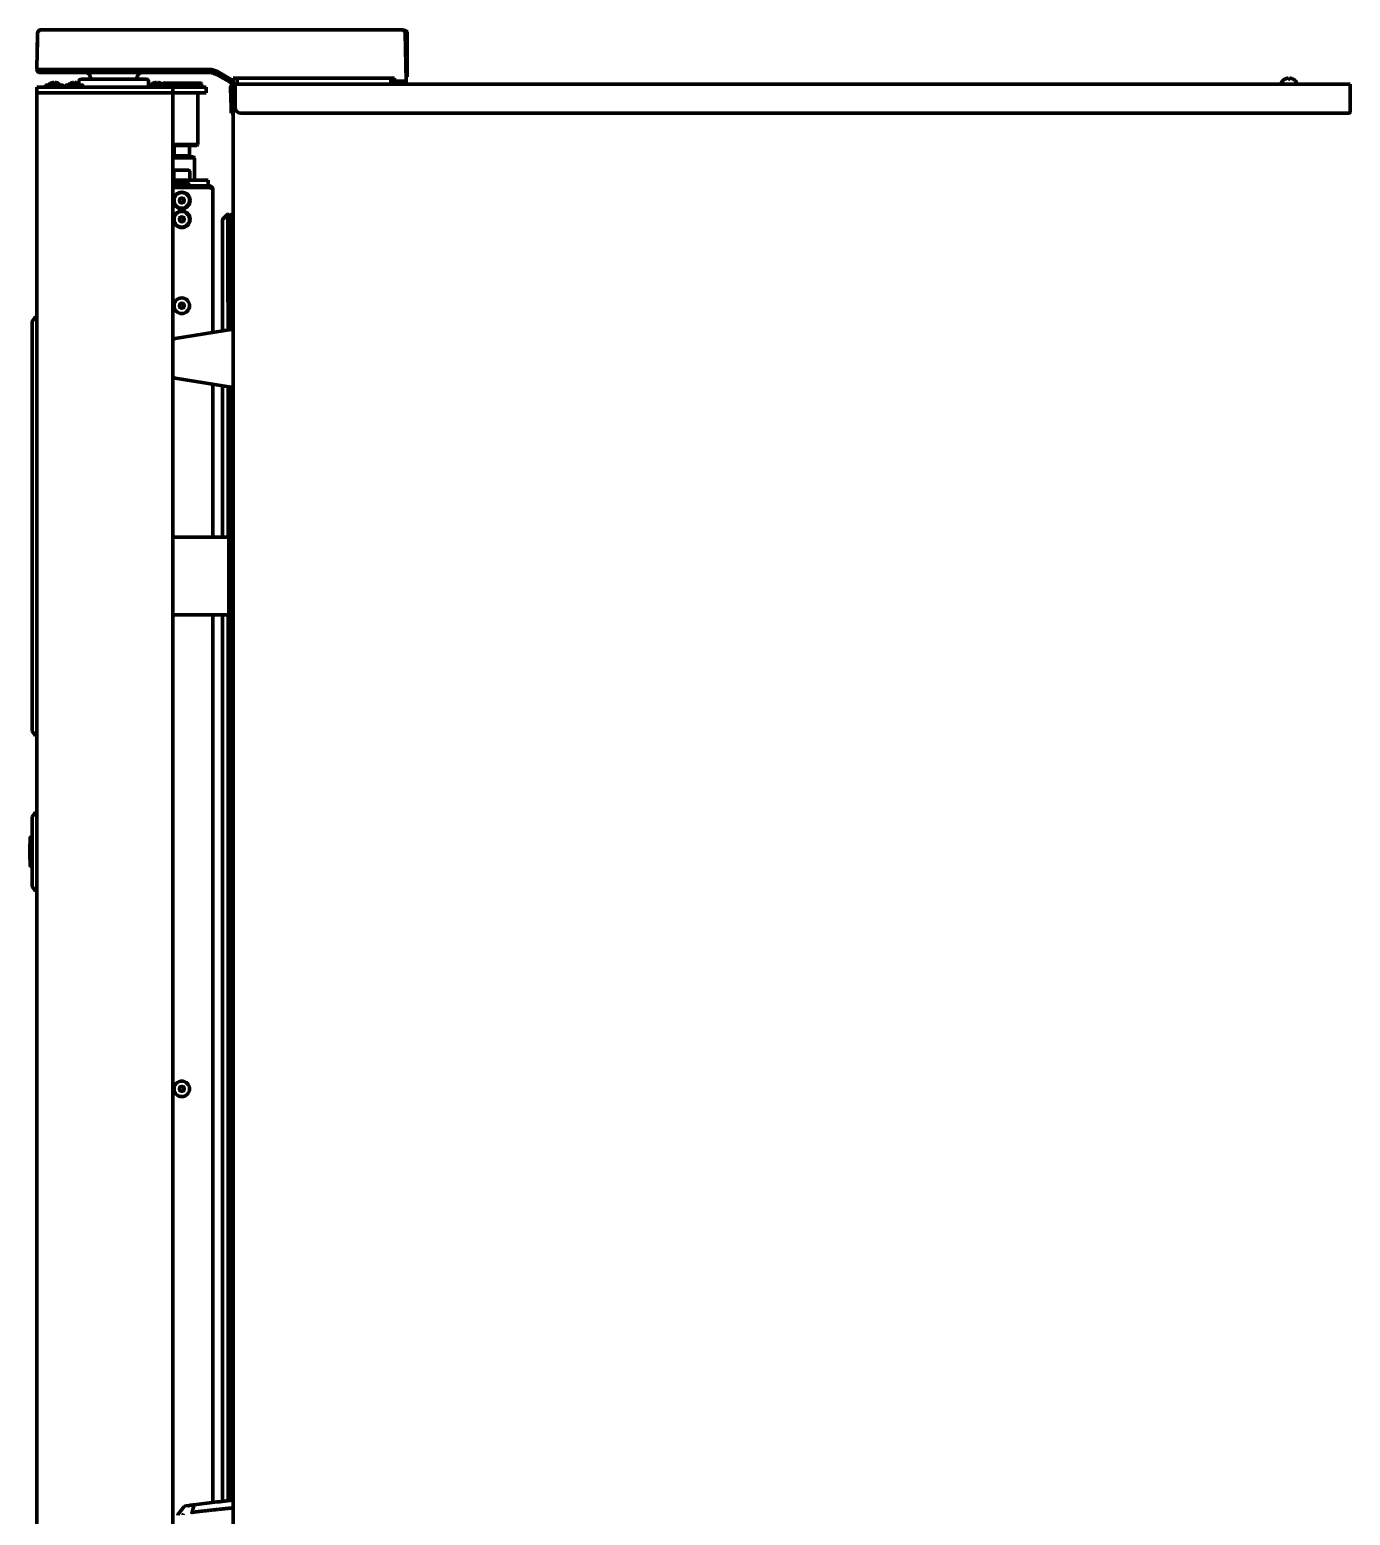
# Model space of a CAD drawing. Header units: inches. Extents: x 904 to 7172, y 213 to 5528.
# Drawn here: x 979 to 1658, y 2969 to 3733 of the extents above; entities that cross this region are included whole.
import ezdxf

# ---------------------------------------------------------------- set-up
doc = ezdxf.new("R2010")
doc.units = ezdxf.units.IN

msp = doc.modelspace()

# ---------------------------------------------------------------- linework, layer by layer
at = {"linetype": 'Continuous', "lineweight": 70}
for p, q in [((982.59, 3731.45), (982.26, 3712.72)), ((982.46, 3731.22), (982.46, 3724.18)), ((1071.13, 3733.22), (984.39, 3733.22)), ((1075.12, 3733.22), (1071.13, 3733.22)), ((1081.79, 3733.22), (1075.12, 3733.22)), ((1085.81, 3733.22), (1081.79, 3733.22)), ((1170.03, 3733.22), (1085.81, 3733.22)), ((1172.26, 3706.72), (1171.83, 3731.45)), ((1172.06, 3731.22), (1172.06, 3718.18)), ((1172.86, 3731.22), (1172.86, 3710.97)), ((982.26, 3712.72), (982.27, 3712.2)), ((982.26, 3712.72), (983.26, 3712.72)), ((983.26, 3712.72), (1071.13, 3712.72)), ((983.27, 3711.22), (1070.19, 3711.22)), ((1009.81, 3708.27), (1009.82, 3707.72)), ((1033.7, 3707.72), (1033.71, 3708.27)), ((1075.13, 3711.65), (1081.81, 3707.79)), ((1075.19, 3709.88), (1081.31, 3706.34)), ((1083.31, 3705.22), (1083.31, 3708.22)), ((1083.31, 3708.22), (1085.31, 3708.22)), ((1164.31, 3708.22), (1085.31, 3708.22)), ((1085.31, 3705.22), (1085.31, 3708.22)), ((1164.31, 3708.22), (1166.31, 3708.22)), ((1164.31, 3705.22), (1164.31, 3708.22)), ((1166.31, 3705.22), (1166.31, 3708.22)), ((1172.22, 3708.97), (1172.86, 3708.97)), ((1172.26, 3707.72), (1172.24, 3708.97)), ((1172.26, 3708.49), (1172.26, 3707.72)), ((1172.86, 3710.97), (1172.86, 3708.97)), ((982.26, 3703.72), (984.26, 3703.72)), ((982.26, 3703.72), (982.26, 3700.72)), ((982.26, 3700.72), (984.26, 3700.72)), ((982.26, 2052.72), (982.26, 3700.72)), ((982.26, 3700.72), (982.26, 3700.72)), ((984.26, 3700.72), (982.26, 3700.72)), ((984.26, 3703.72), (1050.26, 3703.72)), ((984.26, 3700.72), (1050.26, 3700.72)), ((986.76, 3704.32), (986.76, 3704.12)), ((987.16, 3704.72), (995.36, 3704.72)), ((989.38, 3705.72), (989.38, 3705.7)), ((990.88, 3705.7), (990.88, 3706.1)), ((991.63, 3706.1), (991.63, 3705.7)), ((993.13, 3705.72), (993.13, 3705.7)), ((995.76, 3704.12), (995.76, 3704.32)), ((997.01, 3704.32), (997.01, 3704.12)), ((997.41, 3704.72), (1005.61, 3704.72)), ((999.63, 3705.72), (999.63, 3705.7)), ((1001.13, 3705.7), (1001.13, 3706.1)), ((1001.88, 3706.1), (1001.88, 3705.7)), ((1003.38, 3705.72), (1003.38, 3705.7)), ((1003.81, 3706.74), (1003.79, 3705.45)), ((1030.23, 3707.72), (1004.81, 3707.72)), ((1006.01, 3704.12), (1006.01, 3704.32)), ((1038.71, 3707.72), (1030.23, 3707.72)), ((1039.51, 3704.32), (1039.51, 3704.12)), ((1039.74, 3704.69), (1039.71, 3706.74)), ((1039.91, 3704.72), (1048.11, 3704.72)), ((1042.13, 3705.72), (1042.13, 3705.7)), ((1043.63, 3705.7), (1043.63, 3706.1)), ((1044.38, 3706.1), (1044.38, 3705.7)), ((1045.88, 3705.72), (1045.88, 3705.7)), ((1047.26, 3705.72), (1047.01, 3705.47)), ((1067.01, 3705.47), (1047.01, 3705.47)), ((1047.01, 3705.47), (1047.01, 3704.72)), ((1057.01, 3705.72), (1047.26, 3705.72)), ((1048.48, 3703.97), (1067.01, 3703.97)), ((1048.51, 3704.12), (1048.51, 3704.32)), ((1050.26, 3703.72), (1052.26, 3703.72)), ((1050.26, 3700.72), (1052.26, 3700.72)), ((1052.26, 3700.72), (1050.26, 3700.72)), ((1052.26, 3703.72), (1058.19, 3703.72)), ((1052.26, 3703.72), (1052.26, 3700.72)), ((1052.26, 2062.72), (1052.26, 3700.72)), ((1052.26, 3700.72), (1058.19, 3700.72)), ((1066.76, 3705.72), (1057.01, 3705.72)), ((1058.19, 3703.72), (1060.19, 3703.72)), ((1060.19, 3700.72), (1058.19, 3700.72)), ((1060.19, 3703.72), (1067.26, 3703.72)), ((1060.19, 3700.72), (1067.26, 3700.72)), ((1065.01, 3674.22), (1065.01, 3700.72)), ((1067.01, 3705.47), (1066.76, 3705.72)), ((1066.76, 3703.72), (1067.01, 3703.97)), ((1067.01, 3703.97), (1067.01, 3705.47)), ((1067.26, 3703.72), (1069.26, 3703.72)), ((1069.26, 3700.72), (1067.26, 3700.72)), ((1069.26, 3703.72), (1069.26, 3700.72)), ((1081.31, 3706.34), (1082.56, 3705.62)), ((1081.83, 3703.15), (1082.18, 3693.23)), ((1082.83, 3703.19), (1083.18, 3693.26)), ((1083.26, 3702.12), (1083.26, 3702.22)), ((1084.26, 3702.12), (1083.26, 3702.12)), ((1083.26, 3702.12), (1083.26, 2036.92)), ((1083.83, 3705.22), (1083.31, 3705.22)), ((1084.26, 3705.22), (1083.83, 3705.22)), ((1084.26, 3704.22), (1083.83, 3704.22)), ((1084.26, 3705.22), (1084.26, 3703.12)), ((1084.26, 3705.22), (1658.22, 3705.22)), ((1084.26, 3703.12), (1084.26, 3693.22)), ((1166.31, 3706.72), (1171.26, 3706.72)), ((1172.26, 3706.72), (1171.26, 3706.72)), ((1172.25, 3706.2), (1172.26, 3706.72)), ((1172.25, 3706.2), (1172.26, 3706.72)), ((1172.26, 3707.71), (1172.26, 3707.72)), ((1172.26, 3706.72), (1172.26, 3706.72)), ((1622.72, 3705.82), (1622.72, 3705.62)), ((1624.42, 3707.67), (1624.42, 3707.7)), ((1629.02, 3707.7), (1629.02, 3707.67)), ((1630.72, 3705.62), (1630.72, 3705.82)), ((1658.22, 3705.22), (1658.22, 3703.12)), ((1658.22, 3704.12), (1658.25, 3704.12)), ((1658.22, 3703.12), (1658.22, 3691.22)), ((1082.28, 3690.23), (1082.18, 3693.23)), ((1083.18, 3693.26), (1083.26, 3690.92)), ((1083.26, 3690.26), (1082.28, 3690.23)), ((1087.26, 3690.22), (1657.22, 3690.22)), ((982.26, 3679.57), (982.08, 3679.57)), ((1052.26, 3674.22), (1065.01, 3674.22)), ((1052.26, 3673.72), (1064.51, 3673.72)), ((1052.91, 3673.72), (1052.91, 3668.37)), ((1060.71, 3668.37), (1060.71, 3673.72)), ((1064.51, 3673.72), (1065.01, 3674.22)), ((1056.81, 3667.87), (1052.26, 3667.87)), ((1056.81, 3667.37), (1052.26, 3667.37)), ((1052.91, 3668.37), (1052.41, 3667.87)), ((1056.81, 3668.37), (1052.91, 3668.37)), ((1060.71, 3668.37), (1056.81, 3668.37)), ((1062.81, 3667.87), (1056.81, 3667.87)), ((1063.31, 3667.37), (1056.81, 3667.37)), ((1061.21, 3667.87), (1060.71, 3668.37)), ((1063.31, 3667.37), (1062.81, 3667.87)), ((1063.31, 3655.87), (1063.31, 3667.37)), ((982.26, 3655.9), (982.08, 3655.9)), ((982.26, 3655.9), (982.08, 3655.9)), ((982.26, 3655.9), (982.08, 3655.9)), ((982.26, 3655.88), (982.08, 3655.88)), ((982.26, 3655.88), (982.08, 3655.88)), ((982.26, 3655.82), (982.08, 3655.82)), ((982.26, 3655.8), (982.08, 3655.8)), ((982.26, 3655.8), (982.08, 3655.8)), ((1052.26, 3655.87), (1068.31, 3655.87)), ((1052.66, 3660.37), (1052.66, 3656.07)), ((1053.16, 3660.87), (1056.81, 3660.87)), ((1054.11, 3654.27), (1059.51, 3654.27)), ((1056.81, 3660.87), (1060.46, 3660.87)), ((1060.96, 3656.07), (1060.96, 3660.37)), ((1068.31, 3655.87), (1070.31, 3655.87)), ((1070.31, 3655.87), (1070.31, 3652.87)), ((982.08, 3649.72), (982.26, 3649.72)), ((982.26, 3653.11), (982.16, 3653.11)), ((982.26, 3646.99), (982.16, 3646.99)), ((1070.32, 3652.87), (1052.26, 3652.87)), ((1070.04, 3652.07), (1052.26, 3652.07)), ((1070.6, 3652.07), (1070.06, 3652.07)), ((1072.75, 3577.45), (1072.75, 3650.77)), ((982.26, 3642.08), (982.16, 3642.08)), ((1077.73, 3635.2), (1077.73, 3628.94)), ((1077.79, 3634.87), (1077.79, 3593.07)), ((1080.53, 3638.24), (1078.05, 3635.93)), ((1080.53, 3638.24), (1080.53, 3593.07)), ((1080.7, 3638.17), (1080.7, 3593.07)), ((1080.84, 3637.14), (1080.7, 3637.1)), ((1082.21, 3638.17), (1080.84, 3637.14)), ((1080.84, 3637.14), (1080.84, 3593.07)), ((1082.21, 3638.17), (1082.21, 3593.07)), ((1083.26, 3637.56), (1082.4, 3637.04)), ((1082.4, 3637.04), (1082.4, 3593.07)), ((982.08, 3628.3), (982.26, 3628.3)), ((982.08, 3628.29), (982.26, 3628.29)), ((982.08, 3628.28), (982.26, 3628.28)), ((1077.73, 3628.95), (1077.73, 3593.07)), ((982.08, 3604.66), (982.26, 3604.66)), ((1077.73, 3593.07), (1077.73, 3578.23)), ((1080.7, 3578.71), (1080.7, 3593.07)), ((1082.37, 3578.97), (1082.37, 3593.07)), ((979.76, 3581.22), (979.76, 3582.87)), ((979.76, 3374.22), (979.76, 3581.22)), ((979.85, 3583.15), (981.11, 3585)), ((982.26, 3585.22), (981.52, 3585.22)), ((1053.45, 3574.4), (1083.26, 3579.12)), ((1053.45, 3553.84), (1083.26, 3549.12)), ((1072.75, 3472.11), (1072.75, 3550.78)), ((1077.73, 3549.98), (1077.73, 3472.11)), ((1080.7, 3472.11), (1080.7, 3549.52)), ((1082.37, 2976.47), (1082.37, 3549.26)), ((1078.75, 3472.12), (1052.26, 3472.12)), ((1078.75, 3472.12), (1080.95, 3472.12)), ((1080.95, 3432.12), (1080.95, 3472.12)), ((1082.96, 3438.22), (1082.96, 3478.22)), ((1083.26, 3478.22), (1082.96, 3478.22)), ((1083.26, 3438.22), (1082.96, 3438.22)), ((1078.75, 3432.12), (1052.26, 3432.12)), ((1072.75, 2975.31), (1072.75, 3432.11)), ((1077.73, 3432.12), (1077.73, 2975.9)), ((1078.75, 3432.12), (1080.95, 3432.12)), ((1080.7, 2976.28), (1080.7, 3432.12)), ((979.76, 3372.58), (979.76, 3374.22)), ((979.85, 3372.29), (981.11, 3370.44)), ((982.26, 3370.22), (981.52, 3370.22)), ((979.76, 3325.97), (979.76, 3327.87)), ((979.76, 3294.47), (979.76, 3325.97)), ((979.85, 3328.15), (981.11, 3330)), ((981.52, 3330.22), (982.26, 3330.22)), ((978.51, 3313.54), (978.51, 3306.91)), ((978.76, 3317.47), (978.76, 3310.22)), ((978.76, 3310.22), (978.76, 3302.97)), ((979.26, 3317.72), (979.01, 3317.72)), ((979.01, 3302.72), (979.26, 3302.72)), ((979.76, 3292.58), (979.76, 3294.47)), ((979.85, 3292.29), (981.11, 3290.44)), ((981.52, 3290.22), (982.26, 3290.22)), ((1058.65, 2973.58), (1060.8, 2973.84)), ((1057.99, 2973.2), (1054.97, 2969.34)), ((1063.03, 2973.82), (1062.08, 2970.26))]:
    msp.add_line(p, q, dxfattribs=at)
for centre, radius in [((1056.81, 3645.37), 4.25), ((1056.81, 3645.37), 4), ((1056.81, 3645.37), 1.25), ((1056.81, 3635.67), 4.25), ((1056.81, 3635.67), 4), ((1056.81, 3645.37), 1.15), ((1056.81, 3635.67), 1.25), ((1056.81, 3635.67), 1.15), ((1056.81, 3591.17), 4), ((1056.81, 3591.17), 1.25), ((1056.81, 3591.17), 1.15), ((1056.81, 3188.17), 4), ((1056.81, 3188.17), 1.25), ((1056.81, 3188.17), 1.15)]:
    msp.add_circle(centre, radius, dxfattribs=at)
for centre, radius, start, end in [((984.39, 3731.42), 1.8, 90, 179), ((1170.03, 3731.42), 1.8, 1, 90), ((1171.06, 3731.22), 1.8, 0, 90), ((983.27, 3712.22), 1, 181, 270), ((1006.81, 3708.22), 3, 1, 90), ((1036.71, 3708.22), 3, 90, 179), ((987.16, 3704.32), 0.4, 90, 180), ((987.16, 3704.12), 0.4, 180, 270), ((991.26, 3702.47), 3.75, 120, 143.1301), ((991.26, 3702.47), 3.73, 103.56267, 120.16679), ((991.26, 3702.47), 3.25, 83.36926, 96.63074), ((991.26, 3702.47), 3.73, 59.83321, 76.43733), ((991.26, 3702.47), 3.75, 36.8699, 60), ((995.36, 3704.32), 0.4, 0, 90), ((995.36, 3704.12), 0.4, 270, 0), ((997.41, 3704.32), 0.4, 90, 180), ((997.41, 3704.12), 0.4, 180, 270), ((1001.51, 3702.47), 3.75, 120, 143.1301), ((1001.51, 3702.47), 3.73, 103.56267, 120.16679), ((1001.51, 3702.47), 3.25, 83.36926, 96.63074), ((1001.51, 3702.47), 3.73, 59.83321, 76.43733), ((1001.51, 3702.47), 3.75, 36.8699, 60), ((1004.81, 3706.72), 1, 90, 179), ((1005.61, 3704.32), 0.4, 0, 90), ((1005.61, 3704.12), 0.4, 270, 0), ((1038.71, 3706.72), 1, 1, 90), ((1039.25, 3704.22), 0.5, 270, 314.63123), ((1039.91, 3704.32), 0.4, 90, 180), ((1039.91, 3704.12), 0.4, 180, 270), ((1044.01, 3702.47), 3.75, 120, 143.1301), ((1044.01, 3702.47), 3.73, 103.56267, 120.16679), ((1044.01, 3702.47), 3.25, 83.36926, 96.63074), ((1044.01, 3702.47), 3.73, 59.83321, 76.43733), ((1044.01, 3702.47), 3.75, 36.8699, 60), ((1048.11, 3704.32), 0.4, 0, 90), ((1048.11, 3704.12), 0.4, 270, 0), ((1083.83, 3703.22), 2, 90, 182), ((1083.83, 3703.22), 1, 90, 182), ((1085.26, 3702.22), 2, 120.00094, 180), ((1171.25, 3706.22), 1, 270, 359), ((1623.12, 3705.82), 0.4, 149.69882, 180), ((1623.12, 3705.62), 0.4, 180, 270), ((1626.92, 3703.6), 4.8, 121.58373, 149.69882), ((1626.72, 3703.92), 3.78, 90.00345, 97.60407), ((1626.72, 3703.92), 3.78, 82.39595, 89.99653), ((1626.53, 3703.6), 4.8, 30.30118, 58.41865), ((1630.32, 3705.62), 0.4, 270, 0), ((1630.32, 3705.82), 0.4, 0, 30.30118), ((1053.16, 3660.37), 0.5, 90, 180), ((1052.86, 3656.07), 0.2, 180, 270), ((1054.11, 3652.97), 1.3, 90, 174.78409), ((1059.51, 3652.97), 1.3, 5.21591, 90), ((1060.46, 3660.37), 0.5, 0, 90), ((1060.76, 3656.07), 0.2, 270, 0), ((1053.01, 3653.07), 0.2, 174.78409, 270), ((1060.6, 3653.07), 0.2, 270, 5.21591), ((1070.04, 3648.07), 4, 76.89634, 90), ((1078.73, 3635.2), 1, 133, 179.99961), ((1080.6, 3638.17), 0.1, 0.00102, 133), ((1082.27, 3638.09), 0.1, 0.00039, 127), ((980.26, 3582.87), 0.5, 145.71312, 180), ((981.52, 3584.72), 0.5, 90, 145.71312), ((1053.76, 3572.42), 2, 99, 138.59128), ((1053.76, 3555.82), 2, 221.40872, 261), ((980.26, 3372.58), 0.5, 180, 214.28688), ((981.52, 3370.72), 0.5, 214.28688, 270), ((980.26, 3327.87), 0.5, 145.71312, 180), ((981.52, 3329.72), 0.5, 90, 145.71312), ((979.26, 3318.22), 0.5, 270, 0), ((979.01, 3317.47), 0.25, 90, 180), ((979.01, 3302.97), 0.25, 180, 270), ((979.26, 3302.22), 0.5, 0, 90), ((980.26, 3292.58), 0.5, 180, 214.28688), ((981.52, 3290.72), 0.5, 214.28688, 270), ((1058.78, 2972.59), 1, 97, 142)]:
    msp.add_arc(centre, radius, start, end, dxfattribs=at)
for centre, major_axis, ratio, start_param, end_param in [((1070.19, 3701.22), (0, 10), 1, 6.197847, 6.283185), ((1071.22, -19549.11), (0, 23261.84), 0.017452, 6.273577, 6.283427), ((1070.19, 3701.22), (4.76, 8.8), 1, 6.255358, 6.312405), ((1205.95, 1781.64), (-33.63, 1930.34), 0.001054, 0.053742, 0.060408), ((1205.32, 1817.84), (-33, 1894.11), 0.001053, 0.053938, 0.060387), ((990.63, 3702.47), (0, -3.64), 0.707107, 3.044426, 3.23876), ((991.88, 3702.47), (0, 3.64), 0.707107, 6.186018, 6.380352), ((1000.88, 3702.47), (0, -3.64), 0.707107, 3.044426, 3.23876), ((1002.13, 3702.47), (0, 3.64), 0.707107, 6.186018, 6.380352), ((1043.38, 3702.47), (0, -3.64), 0.707107, 3.044426, 3.23876), ((1044.63, 3702.47), (0, 3.64), 0.707107, 6.186018, 6.380352), ((1087.26, 3693.22), (3, 0), 0.99863, 3.141593, 4.712389), ((1657.22, 3691.22), (1, 0), 0.99863, 4.712389, 6.283185), ((1055.76, 2968.73), (-0.123, 0.992), 1, 0.783816, 1.428924), ((1058.39, 2969.05), (0.12, -0.993), 0.961409, 3.928968, 4.596933)]:
    msp.add_ellipse(centre, major_axis=major_axis, ratio=ratio, start_param=start_param, end_param=end_param, dxfattribs=at)
for points, knots in [([(1071.04, 3711.19), (1071.36, 3711.16), (1071.68, 3711.12), (1072.3, 3711), (1072.92, 3710.86), (1073.52, 3710.66), (1074.11, 3710.43), (1074.4, 3710.3), (1074.69, 3710.15)], [0, 0, 0, 0, 0.25, 0.25, 0.5, 0.75, 0.75, 1, 1, 1, 1]), ([(1081.81, 3707.8), (1082.11, 3707.63), (1082.43, 3707.48), (1082.92, 3707.27), (1083.1, 3707.2), (1083.28, 3707.14)], [0, 0, 0, 0, 0.648141, 0.648141, 1, 1, 1, 1]), ([(1172.22, 3708.93), (1172.22, 3708.91), (1172.22, 3708.9), (1172.22, 3708.84), (1172.22, 3708.75), (1172.23, 3708.67), (1172.23, 3708.64)], [0, 0, 0, 0, 0.093844, 0.093844, 0.546922, 1, 1, 1, 1]), ([(1626.22, 3707.67), (1626.22, 3707.79), (1626.22, 3707.9), (1626.22, 3708.04), (1626.22, 3708.08), (1626.22, 3708.15), (1626.22, 3708.19), (1626.22, 3708.22)], [0, 0, 0, 0, 0.5, 0.5, 0.75, 0.75, 1, 1, 1, 1]), ([(1629.02, 3707.67), (1628.82, 3707.79), (1628.61, 3707.9), (1628.29, 3708.04), (1628.18, 3708.08), (1627.95, 3708.15), (1627.84, 3708.19), (1627.72, 3708.22)], [0, 0, 0, 0, 0.5, 0.5, 0.75, 0.75, 1, 1, 1, 1]), ([(1082.56, 3705.62), (1082.62, 3705.59), (1082.68, 3705.56), (1082.8, 3705.5), (1082.86, 3705.47), (1083.04, 3705.4), (1083.16, 3705.36), (1083.29, 3705.32), (1083.3, 3705.32), (1083.31, 3705.32)], [0, 0, 0, 0, 0.24394, 0.24394, 0.487879, 0.487879, 0.975758, 0.975758, 1, 1, 1, 1]), ([(1172.26, 3707.72), (1172.26, 3707.65), (1172.26, 3707.58), (1172.26, 3707.45), (1172.26, 3707.39), (1172.26, 3707.3), (1172.26, 3707.27), (1172.26, 3707.21), (1172.26, 3707.18), (1172.26, 3707.1), (1172.26, 3707.04), (1172.26, 3706.95), (1172.26, 3706.91), (1172.26, 3706.85), (1172.26, 3706.83), (1172.26, 3706.81), (1172.26, 3706.8), (1172.26, 3706.79), (1172.26, 3706.78), (1172.26, 3706.75), (1172.26, 3706.73), (1172.26, 3706.72), (1172.26, 3706.72), (1172.26, 3706.72), (1172.26, 3706.73), (1172.26, 3706.73)], [0, 0, 0, 0, 0.125, 0.125, 0.25, 0.25, 0.3125, 0.3125, 0.375, 0.375, 0.5, 0.5, 0.625, 0.625, 0.6875, 0.6875, 0.71875, 0.71875, 0.75, 0.75, 0.875, 0.875, 0.9375, 0.9375, 1, 1, 1, 1]), ([(1070.95, 3652.87), (1070.96, 3652.87), (1070.97, 3652.87), (1070.99, 3652.87), (1071.01, 3652.87), (1071.04, 3652.87), (1071.06, 3652.87), (1071.08, 3652.87), (1071.1, 3652.87), (1071.12, 3652.86), (1071.14, 3652.86), (1071.17, 3652.86), (1071.19, 3652.86), (1071.21, 3652.85), (1071.23, 3652.85), (1071.25, 3652.85), (1071.27, 3652.84), (1071.29, 3652.84), (1071.32, 3652.83), (1071.34, 3652.83), (1071.36, 3652.82), (1071.38, 3652.82), (1071.4, 3652.81), (1071.42, 3652.81), (1071.44, 3652.8), (1071.46, 3652.8), (1071.48, 3652.79), (1071.5, 3652.78), (1071.52, 3652.78), (1071.55, 3652.77), (1071.57, 3652.76), (1071.59, 3652.76), (1071.65, 3652.73), (1071.77, 3652.68), (1071.92, 3652.59), (1072.05, 3652.5), (1072.18, 3652.39), (1072.3, 3652.27), (1072.41, 3652.13), (1072.5, 3651.99), (1072.56, 3651.88), (1072.6, 3651.8), (1072.61, 3651.76), (1072.63, 3651.71), (1072.65, 3651.67), (1072.66, 3651.63), (1072.67, 3651.59), (1072.69, 3651.55), (1072.7, 3651.5), (1072.71, 3651.46), (1072.71, 3651.42), (1072.72, 3651.38), (1072.73, 3651.34), (1072.73, 3651.3), (1072.74, 3651.26), (1072.74, 3651.22), (1072.74, 3651.2), (1072.75, 3651.18)], [0, 0, 0, 0, 0.007484, 0.014972, 0.022464, 0.029959, 0.037458, 0.044961, 0.052467, 0.059978, 0.067492, 0.075011, 0.082534, 0.09006, 0.097592, 0.105127, 0.112667, 0.120211, 0.12776, 0.135313, 0.142871, 0.150434, 0.158001, 0.165574, 0.173151, 0.180733, 0.188321, 0.195913, 0.20351, 0.211113, 0.218721, 0.226335, 0.233954, 0.295902, 0.356772, 0.416603, 0.475435, 0.53847, 0.601717, 0.665229, 0.729059, 0.746829, 0.764482, 0.782018, 0.79944, 0.816747, 0.833943, 0.851027, 0.868001, 0.884866, 0.901624, 0.918277, 0.934825, 0.951269, 0.967612, 0.983856, 1, 1, 1, 1]), ([(1071.59, 3651.84), (1071.57, 3651.86), (1071.52, 3651.89), (1071.45, 3651.94), (1071.38, 3651.97), (1071.34, 3651.99), (1071.33, 3652), (1071.31, 3652), (1071.3, 3652.01), (1071.29, 3652.01), (1071.27, 3652.02), (1071.26, 3652.02), (1071.25, 3652.03), (1071.23, 3652.03), (1071.22, 3652.03), (1071.21, 3652.04), (1071.19, 3652.04), (1071.18, 3652.05), (1071.16, 3652.05), (1071.15, 3652.05), (1071.14, 3652.05), (1071.12, 3652.06), (1071.11, 3652.06), (1071.09, 3652.06), (1071.08, 3652.06), (1071.06, 3652.07), (1071.05, 3652.07), (1071.04, 3652.07), (1071.02, 3652.07), (1071.01, 3652.07), (1070.99, 3652.07), (1070.98, 3652.07), (1070.96, 3652.07), (1070.95, 3652.07), (1070.95, 3652.07)], [0, 0, 0, 0, 0.110197, 0.261293, 0.412933, 0.43372, 0.454462, 0.47516, 0.495815, 0.516427, 0.536997, 0.557525, 0.578013, 0.59846, 0.618868, 0.639237, 0.659567, 0.679861, 0.700117, 0.720337, 0.740522, 0.760671, 0.780787, 0.800869, 0.820918, 0.840935, 0.860921, 0.880876, 0.900801, 0.920696, 0.940564, 0.960403, 0.980215, 1, 1, 1, 1]), ([(1072.75, 3650.9), (1072.74, 3650.91), (1072.74, 3650.91), (1072.74, 3650.93), (1072.74, 3650.94), (1072.74, 3650.96), (1072.74, 3650.97), (1072.73, 3650.99), (1072.73, 3651), (1072.73, 3651.01), (1072.72, 3651.03), (1072.72, 3651.04), (1072.72, 3651.06), (1072.71, 3651.07), (1072.71, 3651.08), (1072.7, 3651.1), (1072.7, 3651.11), (1072.69, 3651.12), (1072.69, 3651.14), (1072.68, 3651.15), (1072.67, 3651.16), (1072.67, 3651.18), (1072.66, 3651.19), (1072.65, 3651.2), (1072.65, 3651.22), (1072.64, 3651.23), (1072.63, 3651.24), (1072.62, 3651.25), (1072.61, 3651.27), (1072.6, 3651.28), (1072.59, 3651.29), (1072.58, 3651.3), (1072.57, 3651.31), (1072.56, 3651.33), (1072.55, 3651.34), (1072.54, 3651.35), (1072.53, 3651.36), (1072.52, 3651.37), (1072.51, 3651.39), (1072.49, 3651.4), (1072.48, 3651.41), (1072.47, 3651.42), (1072.46, 3651.43), (1072.44, 3651.44), (1072.43, 3651.45), (1072.41, 3651.47), (1072.4, 3651.48), (1072.38, 3651.49), (1072.37, 3651.5), (1072.35, 3651.51), (1072.34, 3651.52), (1072.32, 3651.53), (1072.3, 3651.54), (1072.29, 3651.55), (1072.27, 3651.56), (1072.25, 3651.57), (1072.23, 3651.58), (1072.21, 3651.59), (1072.2, 3651.6), (1072.17, 3651.61), (1072.15, 3651.62), (1072.12, 3651.64), (1072.09, 3651.65), (1072.06, 3651.66), (1072.04, 3651.68), (1072.01, 3651.69), (1071.97, 3651.7), (1071.94, 3651.71), (1071.91, 3651.73), (1071.88, 3651.74), (1071.85, 3651.75), (1071.81, 3651.76), (1071.78, 3651.77), (1071.75, 3651.78), (1071.71, 3651.79), (1071.68, 3651.8), (1071.64, 3651.81), (1071.61, 3651.83), (1071.57, 3651.84), (1071.53, 3651.84), (1071.5, 3651.85), (1071.46, 3651.86), (1071.42, 3651.87), (1071.38, 3651.88), (1071.34, 3651.89), (1071.31, 3651.9), (1071.27, 3651.91), (1071.23, 3651.92), (1071.19, 3651.92), (1071.15, 3651.93), (1071.11, 3651.94), (1071.07, 3651.95), (1071.03, 3651.95), (1070.99, 3651.96), (1070.96, 3651.97), (1070.95, 3651.97)], [0, 0, 0, 0, 0.00864, 0.01729, 0.02595, 0.034622, 0.043304, 0.051998, 0.060703, 0.069419, 0.078148, 0.086888, 0.095641, 0.104406, 0.113184, 0.121974, 0.130778, 0.139594, 0.148424, 0.157268, 0.166125, 0.174996, 0.183882, 0.192781, 0.201696, 0.210624, 0.219568, 0.228527, 0.237501, 0.24649, 0.255496, 0.264516, 0.273553, 0.282606, 0.291675, 0.300761, 0.309863, 0.318983, 0.328119, 0.337273, 0.346443, 0.355632, 0.364838, 0.374062, 0.383304, 0.392564, 0.401842, 0.41114, 0.420455, 0.42979, 0.439144, 0.448516, 0.457909, 0.46732, 0.476752, 0.486203, 0.495674, 0.505165, 0.514677, 0.524209, 0.537545, 0.550891, 0.564248, 0.577616, 0.590997, 0.604389, 0.617794, 0.631212, 0.644644, 0.658089, 0.671549, 0.685024, 0.698514, 0.71202, 0.725542, 0.73908, 0.752635, 0.766208, 0.779798, 0.793407, 0.807034, 0.820681, 0.834346, 0.848032, 0.861738, 0.875464, 0.889212, 0.902981, 0.916772, 0.930585, 0.944421, 0.95828, 0.972163, 0.986069, 1, 1, 1, 1]), ([(1072.75, 3650.77), (1072.75, 3650.8), (1072.75, 3650.82), (1072.75, 3650.86), (1072.75, 3650.88), (1072.74, 3650.9)], [0, 0, 0, 0, 0.5, 0.5, 1, 1, 1, 1]), ([(978.78, 3314.54), (978.73, 3314.46), (978.7, 3314.38), (978.63, 3314.22), (978.6, 3314.14), (978.57, 3314.03), (978.57, 3314.01), (978.56, 3313.97), (978.55, 3313.95), (978.54, 3313.88), (978.53, 3313.84), (978.52, 3313.71), (978.51, 3313.62), (978.51, 3313.54)], [0, 0, 0, 0, 0.25, 0.25, 0.5, 0.5, 0.5625, 0.5625, 0.625, 0.625, 0.75, 0.75, 1, 1, 1, 1]), ([(978.51, 3306.91), (978.51, 3306.86), (978.51, 3306.82), (978.52, 3306.73), (978.52, 3306.69), (978.54, 3306.56), (978.56, 3306.47), (978.59, 3306.35), (978.6, 3306.31), (978.62, 3306.24), (978.63, 3306.22), (978.65, 3306.18), (978.65, 3306.16), (978.7, 3306.06), (978.73, 3305.98), (978.78, 3305.91)], [0, 0, 0, 0, 0.125, 0.125, 0.25, 0.25, 0.5, 0.5, 0.625, 0.625, 0.6875, 0.6875, 0.75, 0.75, 1, 1, 1, 1]), ([(1060.8, 2973.84), (1060.76, 2973.84), (1060.73, 2973.83), (1060.69, 2973.82), (1060.67, 2973.82), (1060.64, 2973.81), (1060.63, 2973.8), (1060.55, 2973.78), (1060.49, 2973.75), (1060.38, 2973.69), (1060.28, 2973.61), (1060.19, 2973.52), (1060.15, 2973.47)], [0, 0, 0, 0, 0.125, 0.125, 0.1875, 0.1875, 0.25, 0.25, 0.5, 0.5, 0.75, 1, 1, 1, 1]), ([(1060.8, 2973.84), (1060.8, 2973.84), (1060.8, 2973.84), (1060.81, 2973.84), (1060.82, 2973.84), (1060.83, 2973.84), (1060.86, 2973.85), (1060.89, 2973.85), (1060.97, 2973.86), (1061.03, 2973.87), (1061.11, 2973.88), (1061.13, 2973.88), (1061.17, 2973.89), (1061.23, 2973.89), (1061.29, 2973.9), (1061.42, 2973.92), (1061.51, 2973.93), (1061.63, 2973.94), (1061.66, 2973.95), (1061.71, 2973.95), (1061.79, 2973.96), (1061.93, 2973.98), (1062.04, 2973.99), (1062.13, 2974), (1062.16, 2974.01), (1062.22, 2974.02), (1062.25, 2974.02), (1062.4, 2974.04), (1062.53, 2974.05), (1062.71, 2974.08), (1062.78, 2974.08), (1062.87, 2974.1), (1062.92, 2974.1), (1062.97, 2974.11), (1063, 2974.11), (1063.02, 2974.11), (1063.04, 2974.12)], [0, 0, 0, 0, 0.015625, 0.015625, 0.03125, 0.03125, 0.0625, 0.125, 0.125, 0.25, 0.25, 0.28125, 0.28125, 0.3125, 0.375, 0.375, 0.5, 0.5, 0.53125, 0.53125, 0.5625, 0.625, 0.6875, 0.6875, 0.71875, 0.71875, 0.75, 0.75, 0.875, 0.875, 0.9375, 0.9375, 0.96875, 0.984375, 0.984375, 1, 1, 1, 1]), ([(1063.03, 2973.82), (1063.03, 2973.87), (1063.02, 2973.91), (1063.02, 2973.96), (1063.02, 2973.99), (1063.02, 2974.01), (1063.02, 2974.02), (1063.02, 2974.03), (1063.02, 2974.06), (1063.03, 2974.08), (1063.03, 2974.1), (1063.03, 2974.11), (1063.03, 2974.11), (1063.03, 2974.11), (1063.04, 2974.11), (1063.04, 2974.12), (1063.04, 2974.12), (1063.04, 2974.12), (1063.04, 2974.12)], [0, 0, 0, 0, 0.25, 0.25, 0.375, 0.4375, 0.4375, 0.5, 0.5, 0.75, 0.75, 0.875, 0.9375, 0.9375, 0.953125, 0.953125, 0.96875, 1, 1, 1, 1]), ([(1063.04, 2974.12), (1064.81, 2974.33), (1066.57, 2974.55), (1070.11, 2974.98), (1071.88, 2975.2), (1075.42, 2975.64), (1077.18, 2975.85), (1079.84, 2976.18), (1080.72, 2976.29), (1082.16, 2976.46), (1082.71, 2976.53), (1083.26, 2976.6)], [0, 0, 0, 0, 0.262364, 0.262364, 0.524728, 0.524728, 0.787092, 0.787092, 0.918274, 0.918274, 1, 1, 1, 1]), ([(1061.98, 2970.25), (1062, 2970.21), (1062.01, 2970.16), (1062.03, 2970.05), (1062.05, 2970), (1062.08, 2969.88), (1062.09, 2969.82), (1062.12, 2969.69), (1062.14, 2969.63), (1062.15, 2969.56)], [0, 0, 0, 0, 0.25, 0.25, 0.5, 0.5, 0.75, 0.75, 1, 1, 1, 1]), ([(1061.99, 2970.25), (1061.99, 2970.25), (1062.01, 2970.25), (1062.03, 2970.25), (1062.04, 2970.26), (1062.05, 2970.26), (1062.06, 2970.26), (1062.07, 2970.26), (1062.07, 2970.26), (1062.08, 2970.26)], [0, 0, 0, 0, 0.237746, 0.498959, 0.599315, 0.699436, 0.799484, 0.899619, 1, 1, 1, 1]), ([(1083.26, 2972.58), (1083.16, 2972.57), (1082.92, 2972.54), (1082.54, 2972.5), (1082.11, 2972.46), (1081.68, 2972.41), (1081.25, 2972.37), (1080.83, 2972.33), (1080.4, 2972.28), (1079.98, 2972.24), (1079.55, 2972.19), (1079.13, 2972.15), (1078.7, 2972.1), (1078.28, 2972.06), (1077.86, 2972.02), (1077.44, 2971.97), (1077.02, 2971.93), (1076.6, 2971.89), (1076.18, 2971.84), (1075.76, 2971.8), (1075.35, 2971.75), (1074.93, 2971.71), (1074.52, 2971.67), (1074.1, 2971.62), (1073.69, 2971.58), (1073.27, 2971.54), (1072.81, 2971.49), (1072.3, 2971.43), (1071.73, 2971.37), (1071.14, 2971.31), (1070.54, 2971.24), (1069.92, 2971.17), (1069.28, 2971.1), (1068.63, 2971.03), (1067.97, 2970.95), (1067.28, 2970.88), (1066.59, 2970.8), (1065.87, 2970.71), (1065.14, 2970.63), (1064.4, 2970.54), (1063.64, 2970.45), (1062.86, 2970.36), (1062.34, 2970.3), (1062.08, 2970.27)], [0, 0, 0, 0, 0.013837, 0.034078, 0.054286, 0.07446, 0.094602, 0.11471, 0.134785, 0.154828, 0.174837, 0.194813, 0.214756, 0.234665, 0.254542, 0.274386, 0.294196, 0.313974, 0.333718, 0.353429, 0.373108, 0.392753, 0.412365, 0.431944, 0.45149, 0.471002, 0.490482, 0.516712, 0.54369, 0.571417, 0.599893, 0.629118, 0.659091, 0.689812, 0.721283, 0.753502, 0.78647, 0.820186, 0.854652, 0.889866, 0.925828, 0.96254, 1, 1, 1, 1])]:
    msp.add_open_spline(points, degree=3, knots=knots, dxfattribs=at)
for points, degree in [([(1625.72, 3708.22), (1625.67, 3708.2), (1625.56, 3708.17), (1625.4, 3708.12), (1625.24, 3708.07), (1625.09, 3708.01), (1624.93, 3707.94), (1624.78, 3707.86), (1624.61, 3707.78), (1624.49, 3707.71), (1624.42, 3707.67)], 3), ([(1626.22, 3708.22), (1626.2, 3708.22), (1626.15, 3708.23), (1626.08, 3708.23), (1626.01, 3708.23), (1625.94, 3708.23), (1625.87, 3708.23), (1625.8, 3708.23), (1625.75, 3708.22), (1625.72, 3708.22)], 3), ([(1627.72, 3708.22), (1627.7, 3708.22), (1627.65, 3708.23), (1627.57, 3708.23), (1627.5, 3708.23), (1627.43, 3708.23), (1627.36, 3708.23), (1627.29, 3708.23), (1627.25, 3708.22), (1627.22, 3708.22)], 3), ([(1627.22, 3708.22), (1627.22, 3708.2), (1627.22, 3708.17), (1627.22, 3708.12), (1627.22, 3708.07), (1627.22, 3708.01), (1627.22, 3707.94), (1627.22, 3707.86), (1627.22, 3707.78), (1627.22, 3707.71), (1627.22, 3707.67)], 3), ([(1070.32, 3652.87), (1070.53, 3652.87), (1070.74, 3652.87), (1070.95, 3652.87)], 3), ([(1070.6, 3652.07), (1070.5, 3652.34), (1070.41, 3652.61), (1070.32, 3652.87)], 3), ([(1070.95, 3652.07), (1070.83, 3652.07), (1070.71, 3652.07), (1070.6, 3652.07)], 3), ([(1071.95, 3651.13), (1072.21, 3651.15), (1072.48, 3651.17), (1072.75, 3651.18)], 3), ([(1072.75, 3651.01), (1071.95, 3651.04)], 1), ([(1072.75, 3651.02), (1072.75, 3651.07), (1072.75, 3651.12), (1072.74, 3651.18)], 3)]:
    msp.add_open_spline(points, degree=degree, dxfattribs=at)

doc.saveas('drawing.dxf')
